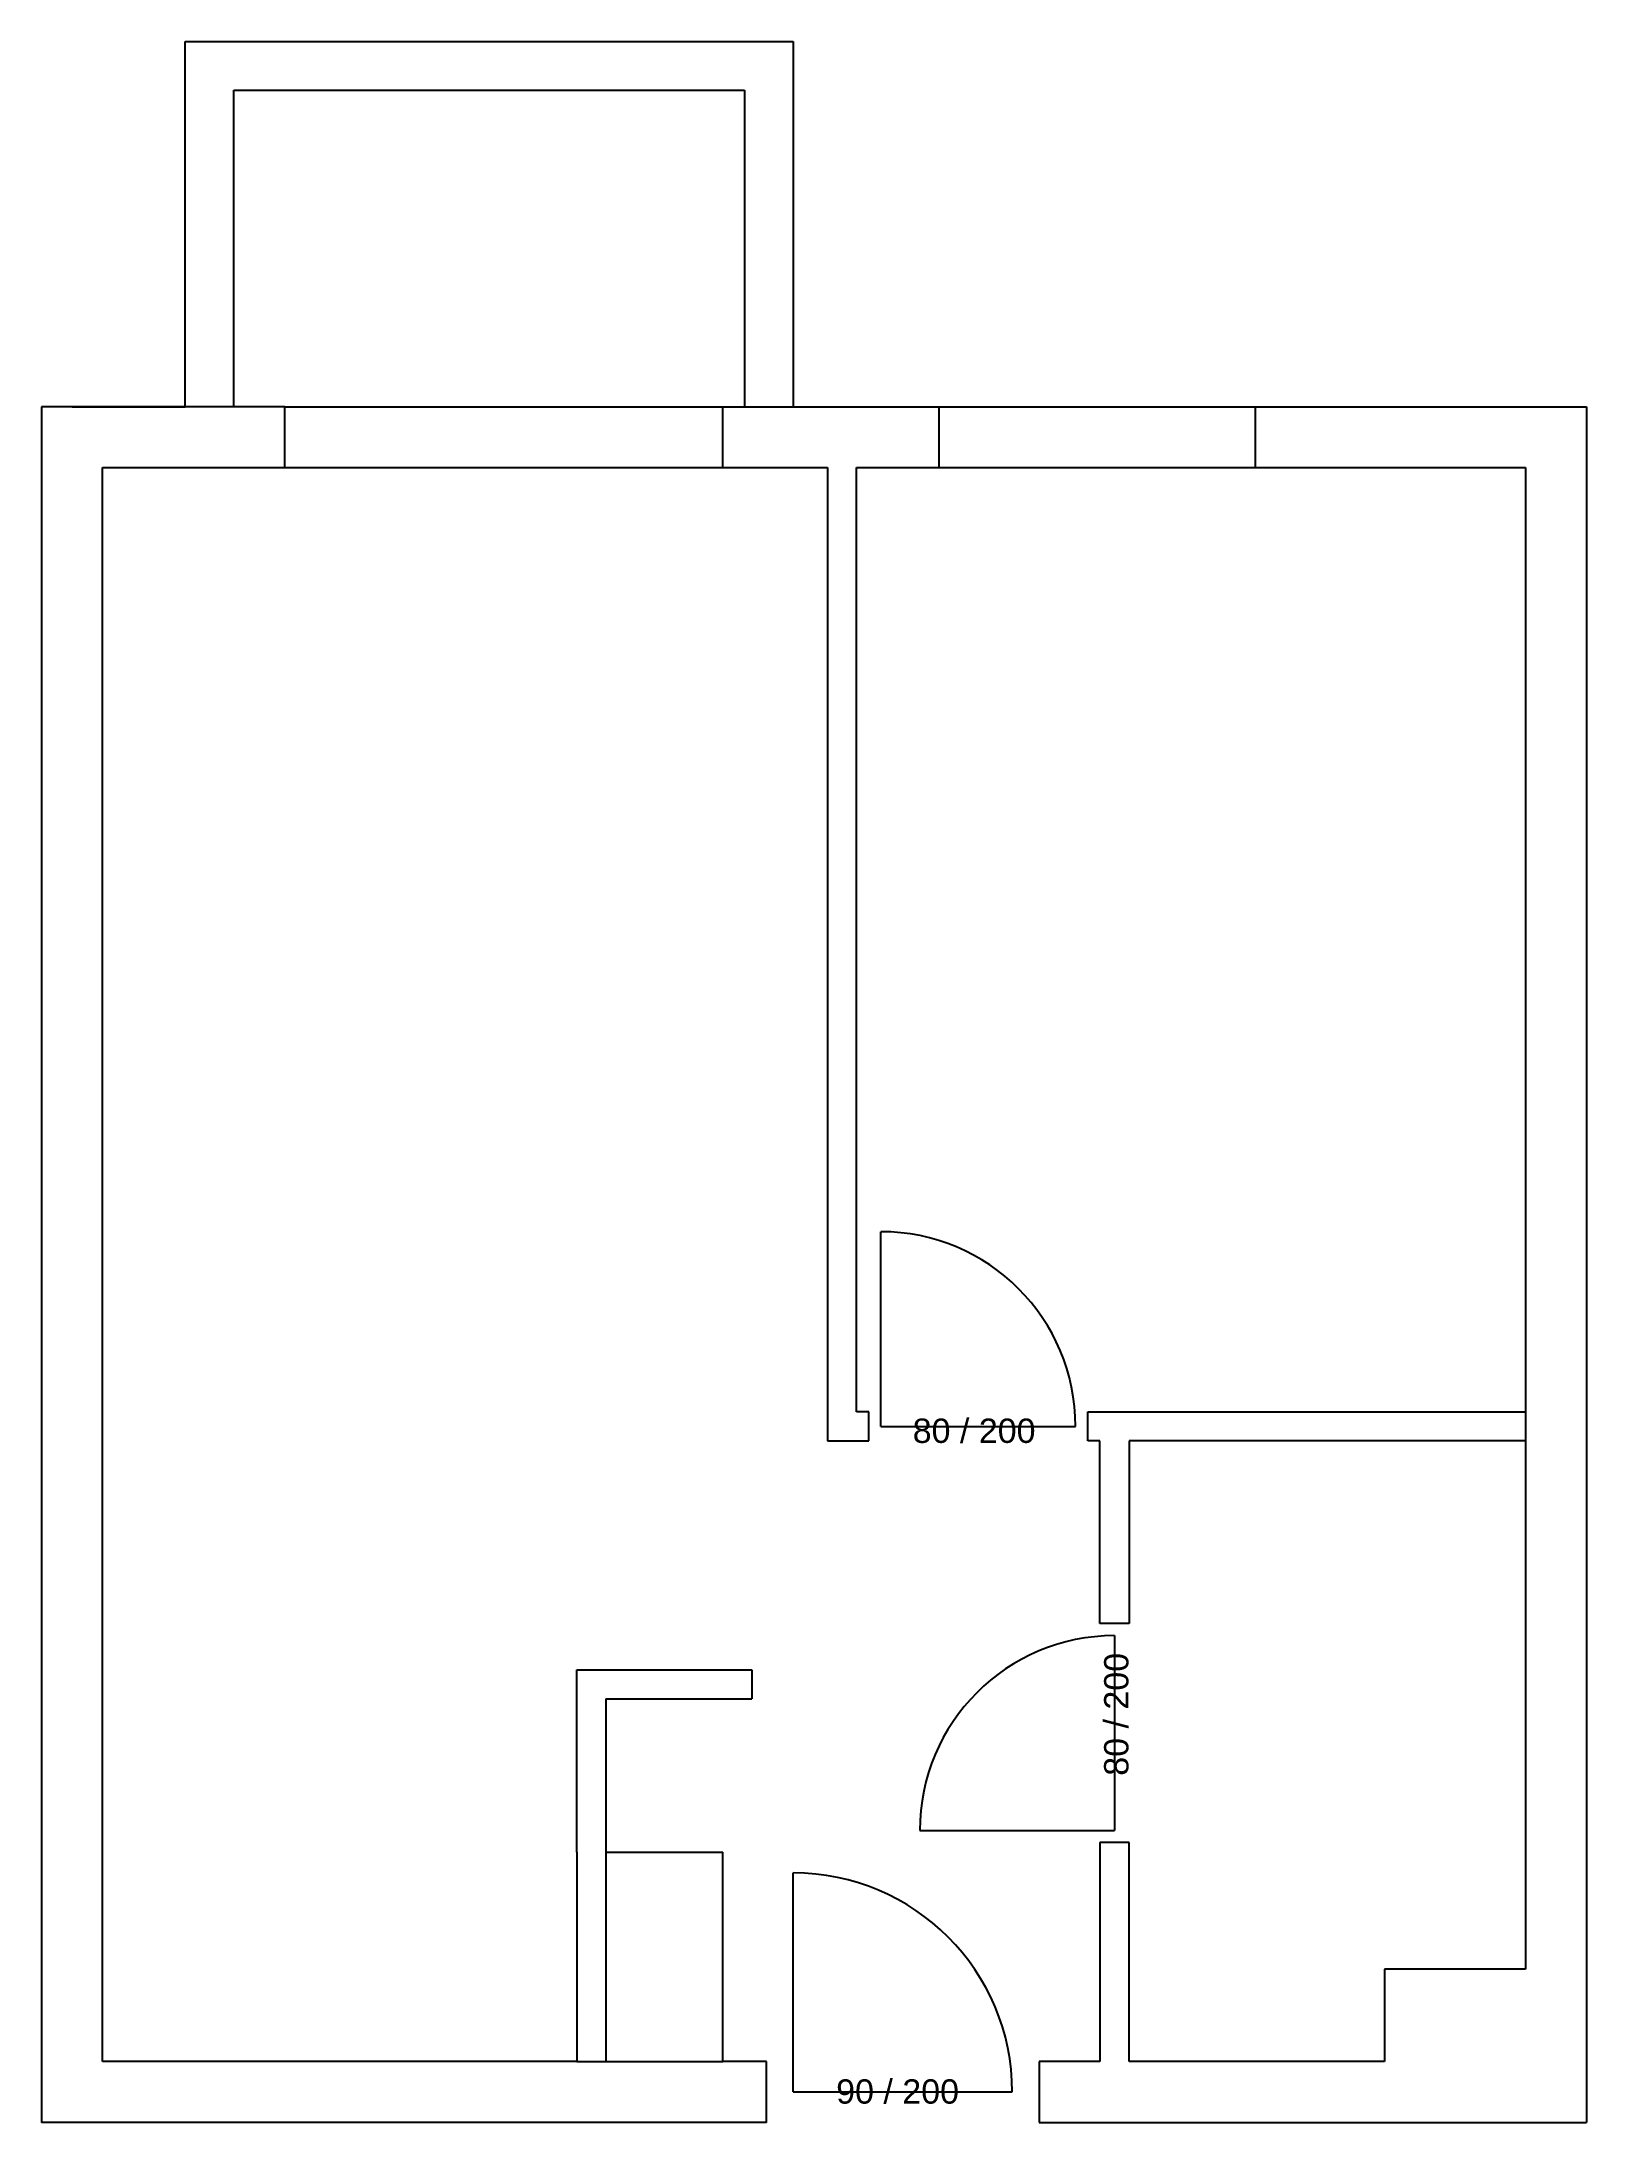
# Model space of a CAD drawing. Header units: millimetres. Extents: x 2528 to 3163, y 1043 to 1898.
import ezdxf

# ---------------------------------------------------------------- set-up
doc = ezdxf.new("R2010")
doc.units = ezdxf.units.MM
doc.styles.get("Standard").update_dxf_attribs({"font": 'arial.ttf'})

msp = doc.modelspace()

# ---------------------------------------------------------------- linework, layer by layer
for p, q in [((2587.32, 1747.72), (2587.32, 1897.72)), ((2587.32, 1897.72), (2837.32, 1897.72)), ((2837.32, 1897.72), (2837.32, 1747.72)), ((2607.32, 1747.72), (2607.32, 1877.72)), ((2607.32, 1877.72), (2817.32, 1877.72)), ((2817.32, 1877.72), (2817.32, 1747.72)), ((2553.32, 1747.72), (2528.32, 1747.72)), ((2528.32, 1747.72), (2528.32, 1042.72)), ((2540.82, 1747.72), (2587.32, 1747.72)), ((2628.32, 1747.72), (2553.32, 1747.72)), ((2628.32, 1722.72), (2628.32, 1747.72)), ((2628.32, 1747.72), (3163.32, 1747.72)), ((2808.32, 1722.72), (2808.32, 1747.72)), ((2897.32, 1722.72), (2897.32, 1747.72)), ((3027.32, 1722.72), (3027.32, 1747.72)), ((3138.32, 1747.72), (3163.32, 1747.72)), ((3163.32, 1747.72), (3163.32, 1042.72)), ((2553.32, 1067.72), (2553.32, 1722.72)), ((2553.32, 1722.72), (2628.32, 1722.72)), ((2628.32, 1722.72), (2808.32, 1722.72)), ((2808.32, 1722.72), (2851.32, 1722.72)), ((2851.32, 1722.72), (2851.32, 1322.72)), ((2863.32, 1334.72), (2863.32, 1722.72)), ((2863.32, 1722.72), (2897.32, 1722.72)), ((2897.32, 1722.72), (3027.32, 1722.72)), ((3027.32, 1722.72), (3138.32, 1722.72)), ((3138.32, 1722.72), (3138.32, 1334.72)), ((2873.32, 1328.72), (2873.32, 1408.72)), ((2868.32, 1334.72), (2863.32, 1334.72)), ((2868.32, 1322.72), (2868.32, 1334.72)), ((2958.32, 1322.72), (2958.32, 1334.72)), ((2958.32, 1334.72), (3138.32, 1334.72)), ((3138.32, 1334.72), (3138.32, 1322.72)), ((2873.32, 1328.72), (2953.32, 1328.72)), ((2851.32, 1322.72), (2868.32, 1322.72)), ((2963.32, 1322.72), (2958.32, 1322.72)), ((2963.32, 1247.72), (2963.32, 1322.72)), ((3138.32, 1322.72), (2975.32, 1322.72)), ((2975.32, 1322.72), (2975.32, 1247.72)), ((3138.32, 1322.72), (3138.32, 1105.72)), ((2975.32, 1247.72), (2963.32, 1247.72)), ((2969.32, 1242.72), (2969.32, 1162.72)), ((2748.32, 1153.72), (2748.32, 1228.72)), ((2748.32, 1228.72), (2820.32, 1228.72)), ((2820.32, 1228.72), (2820.32, 1216.72)), ((2760.32, 1216.72), (2820.32, 1216.72)), ((2760.32, 1216.72), (2760.32, 1153.72)), ((2889.32, 1162.72), (2969.32, 1162.72)), ((2975.32, 1157.72), (2963.32, 1157.72)), ((2963.32, 1157.72), (2963.32, 1067.72)), ((2975.32, 1067.72), (2975.32, 1157.72)), ((2748.32, 1153.72), (2748.32, 1067.72)), ((2760.32, 1153.72), (2808.32, 1153.72)), ((2760.32, 1153.72), (2760.32, 1067.72)), ((2808.32, 1067.72), (2808.32, 1153.72)), ((2837.32, 1055.22), (2837.32, 1145.22)), ((3138.32, 1105.72), (3080.32, 1105.72)), ((3080.32, 1105.72), (3080.32, 1067.72)), ((2748.32, 1067.72), (2553.32, 1067.72)), ((2748.32, 1067.72), (2808.32, 1067.72)), ((2826.32, 1067.72), (2808.32, 1067.72)), ((2826.32, 1042.72), (2826.32, 1067.72)), ((2963.32, 1067.72), (2938.32, 1067.72)), ((2938.32, 1067.72), (2938.32, 1042.72)), ((3080.32, 1067.72), (2975.32, 1067.72)), ((2837.32, 1055.22), (2927.32, 1055.22)), ((2837.32, 1055.22), (2927.32, 1055.22)), ((2826.32, 1042.72), (2528.32, 1042.72)), ((2938.32, 1042.72), (3163.32, 1042.72))]:
    msp.add_line(p, q)
for centre, radius, start, end in [((2873.32, 1328.72), 80, 360, 90), ((2969.32, 1162.72), 80, 90, 180), ((2837.32, 1055.22), 90, 0, 90)]:
    msp.add_arc(centre, radius, start, end)

# ---------------------------------------------------------------- texts
at = {"char_height": 10, "attachment_point": 1}
for s, width, insert in [('80 / 200', 57.5156, (2886.4, 1331.92)), ('90 / 200', 82.8225, (2854.94, 1060.42))]:
    msp.add_mtext_dynamic_manual_height_columns(s, width=width, gutter_width=12.5, heights=[0], dxfattribs=dict(at, insert=insert))
at = {"insert": (2965.07, 1185.16), "char_height": 10, "attachment_point": 1, "rotation": 90}
msp.add_mtext_dynamic_manual_height_columns('80 / 200', width=58.2674, gutter_width=12.5, heights=[2.59], dxfattribs=at)

doc.saveas('drawing.dxf')
